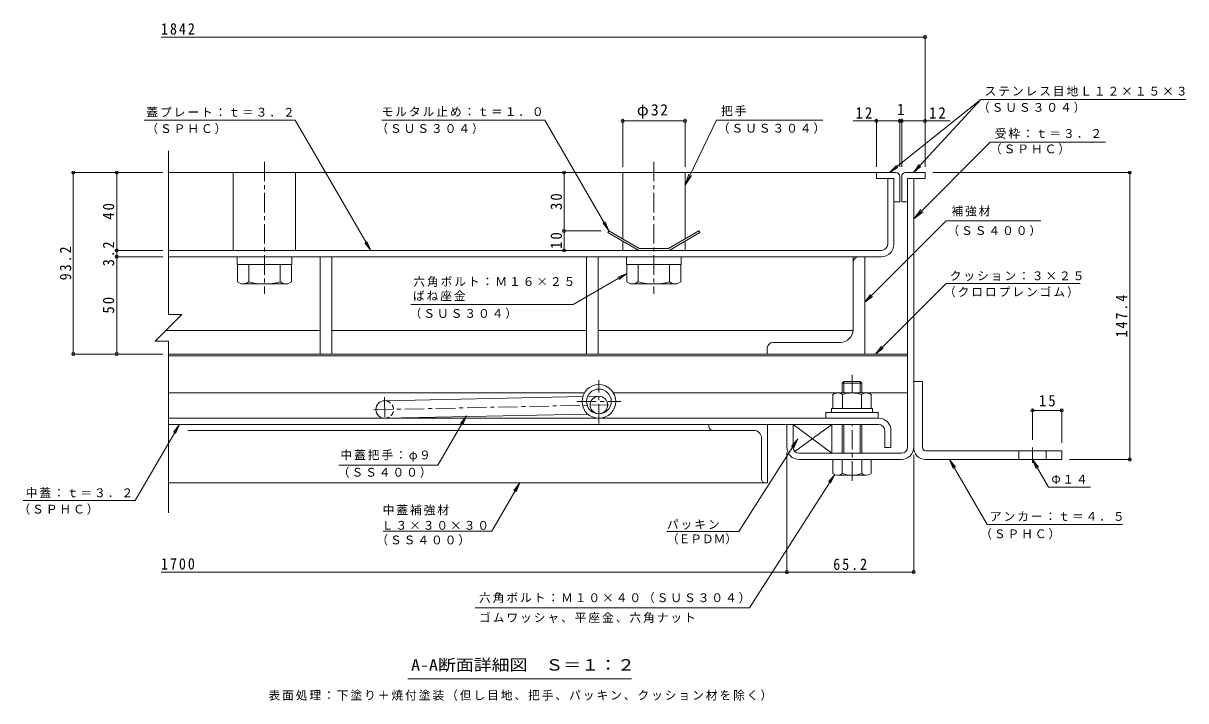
# Model space of a CAD drawing. Units: millimetres on the paper, enlarged 10 times, with parts at other scales. Extents: x -2686 to 2789, y -1962 to 1769.
# Drawn here: x -196 to 2789, y 29 to 1769 of the extents above; entities that cross this region are included whole.
import ezdxf
from ezdxf.enums import TextEntityAlignment as Align

# ---------------------------------------------------------------- set-up
doc = ezdxf.new("R2010")
doc.units = ezdxf.units.MM
doc.header["$LTSCALE"] = 10
doc.header["$PDMODE"] = 32
doc.header["$PDSIZE"] = 8
doc.linetypes.add('CHAIN1', pattern=[8, 5, -1, 1, -1])
doc.linetypes.add('DASHED1', pattern=[1.8, 1.2, -0.6])
for name, color, linetype, lineweight in [('D-1', 2, 'Continuous', 9), ('D-2', 3, 'Continuous', 9), ('D-3', 4, 'Continuous', 9), ('D-5', 7, 'Continuous', 9), ('D-6', 6, 'Continuous', 9), ('D-7', 5, 'Continuous', 5), ('D-8', 5, 'Continuous', 5), ('D-9', 134, 'Continuous', 5), ('D-A', 3, 'Continuous', 9), ('D-B', 6, 'Continuous', 9), ('D-C', 2, 'Continuous', 9), ('D-E', 3, 'Continuous', 9), ('D-F', 7, 'Continuous', 9)]:
    doc.layers.add(name, color=color, linetype=linetype, lineweight=lineweight)
doc.styles.add('ＭＳ ゴシック', font='')
doc.styles.get('ＭＳ ゴシック').set_extended_font_data('MS Gothic')

msp = doc.modelspace()

# ---------------------------------------------------------------- linework, layer by layer
at = {"layer": 'D-1'}
for p, q in [((2074.84, 680.24), (2074.84, 1370.24)), ((2090.84, 1370.24), (2074.84, 1370.24)), ((2090.84, 680.24), (2090.84, 1370.24)), ((1780.84, 680.24), (1780.84, 738.24)), ((2058.84, 664.24), (1796.84, 664.24)), ((1796.84, 648.24), (1907.34, 648.24)), ((2058.84, 648.24), (1957.34, 648.24))]:
    msp.add_line(p, q, dxfattribs=at)
msp.add_lwpolyline([(1764.84, 680.24), (1764.84, 738.24), (1780.84, 738.24)], dxfattribs=at)
for centre, radius, start, end in [((1796.84, 680.24), 32, 180, 270), ((1796.84, 680.24), 16, 180, 270), ((2058.84, 680.24), 16, 270, 0), ((2058.84, 680.24), 32, 270, 0)]:
    msp.add_arc(centre, radius, start, end, dxfattribs=at)
at = {"layer": 'D-2'}
for p, q in [((2023.84, 1201.24), (2023.84, 1370.24)), ((2039.84, 1370.24), (2023.84, 1370.24)), ((2039.84, 1201.24), (2039.84, 1370.24)), ((2007.84, 1185.24), (177.22, 1185.24)), ((177.22, 1169.24), (2007.84, 1169.24))]:
    msp.add_line(p, q, dxfattribs=at)
at = {"layer": 'D-2', "linetype": 'CHAIN1'}
for p, q in [((1282.34, 740.75), (1282.34, 851.73)), ((1225.59, 797.49), (1339.08, 797.49))]:
    msp.add_line(p, q, dxfattribs=at)
at = {"layer": 'D-2'}
for radius in [43.25, 31.75]:
    msp.add_circle((1282.34, 797.49), radius, dxfattribs=at)
for radius in [32, 16]:
    msp.add_arc((2007.84, 1201.24), radius, 270, 0, dxfattribs=at)
at = {"layer": 'D-3'}
for p, q in [((1994.84, 1385.24), (177.22, 1385.24)), ((1994.84, 1385.24), (1994.84, 1370.24)), ((2044.84, 1385.24), (1994.84, 1385.24)), ((2054.84, 1375.24), (2054.84, 1310.24)), ((2059.84, 1375.24), (2059.84, 1310.24)), ((2069.84, 1385.24), (2119.84, 1385.24)), ((2119.84, 1385.24), (2119.84, 1370.24)), ((1994.84, 1370.24), (2039.84, 1370.24)), ((2039.84, 1370.24), (2039.84, 1310.24)), ((2119.84, 1370.24), (2074.84, 1370.24)), ((2074.84, 1310.24), (2074.84, 1370.24)), ((2039.84, 1310.24), (2054.84, 1310.24)), ((2074.84, 1310.24), (2059.84, 1310.24)), ((1308.14, 1235.24), (1305.64, 1230.91)), ((1305.64, 1230.91), (1384.74, 1185.24)), ((1308.14, 1235.24), (1386.08, 1190.24)), ((1539.03, 1235.24), (1461.09, 1190.24)), ((1541.53, 1230.91), (1462.43, 1185.24)), ((1539.03, 1235.24), (1541.53, 1230.91)), ((1384.74, 1185.24), (1462.43, 1185.24)), ((1461.09, 1190.24), (1386.08, 1190.24))]:
    msp.add_line(p, q, dxfattribs=at)
for centre, start, end in [((2044.84, 1375.24), 0, 90), ((2069.84, 1375.24), 90, 180)]:
    msp.add_arc(centre, 10, start, end, dxfattribs=at)
at = {"layer": 'D-5'}
for p, q in [((2263.38, 1572.64), (2028.74, 1385.24)), ((2263.38, 1572.64), (2089.87, 1385.24)), ((2263.38, 1572.64), (2789.23, 1572.64)), ((115, 1519.99), (502.18, 1519.99)), ((696.47, 1185.24), (502.18, 1519.99)), ((724.81, 1519.99), (1143.74, 1519.99)), ((1584, 1519.99), (1503.59, 1352.9)), ((1857.25, 1519.99), (1584, 1519.99)), ((2287.23, 1463.28), (2090.84, 1266.21)), ((2287.23, 1463.28), (2583.57, 1463.28)), ((2028.75, 1385.24), (2046.08, 1403.26)), ((2089.87, 1385.24), (2104.31, 1405.64)), ((1503.59, 1352.9), (1512.96, 1381.4)), ((1503.59, 1352.9), (1520.01, 1378.01)), ((2028.75, 1385.24), (2050.15, 1398.16)), ((2089.87, 1385.24), (2109.1, 1401.21)), ((2090.84, 1266.21), (2109.06, 1290.04)), ((2090.84, 1266.21), (2114.6, 1284.51)), ((1308.14, 1235.24), (1298.58, 1258.34)), ((2417.33, 1260.99), (2173.78, 1260.99)), ((696.47, 1185.24), (681.21, 1205.04)), ((696.47, 1185.24), (686.85, 1208.32)), ((1354.09, 1125.75), (1330.99, 1116.18)), ((2173.78, 1100.23), (1992.79, 919.24)), ((2173.78, 1100.23), (2518.32, 1100.23)), ((1216.27, 1046.18), (799.28, 1046.18)), ((1964.84, 1052.05), (1984.67, 1067.27)), ((1992.79, 919.24), (2008.01, 939.08)), ((1992.79, 919.24), (2012.62, 934.46)), ((942.35, 760.89), (927.08, 741.09)), ((942.35, 760.89), (932.73, 737.81)), ((205, 738.24), (195.38, 715.16)), ((1641.6, 463.12), (1793.32, 701.22)), ((1793.32, 701.22), (1777.25, 682.07)), ((1793.32, 701.22), (1782.76, 678.56)), ((2182.75, 648.24), (2192.32, 625.14)), ((2182.75, 648.24), (2197.97, 628.4)), ((2182.75, 648.24), (2279.16, 481.25)), ((2395.84, 648.24), (2405.4, 625.14)), ((2395.84, 648.24), (2411.06, 628.4)), ((2395.84, 648.24), (2436.95, 577.03)), ((1669.38, 267.11), (1887.79, 609.86)), ((1887.79, 609.86), (1871.72, 590.71)), ((1887.79, 609.86), (1877.22, 587.21)), ((1007.63, 464.29), (1079.58, 588.24)), ((1079.58, 588.24), (1064.31, 568.44)), ((1079.58, 588.24), (1069.96, 565.16)), ((2436.95, 577.03), (2545, 577.03)), ((2279.16, 481.25), (2626.6, 481.25)), ((728.42, 464.29), (1007.63, 464.29)), ((1457.03, 463.12), (1641.6, 463.12)), ((964.5, 267.11), (1669.38, 267.11)), ((1366.35, 84.9), (791.35, 84.9))]:
    msp.add_line(p, q, dxfattribs=at)
for points in [[(1143.74, 1519.99), (1308.14, 1235.24), (1292.92, 1255.07)], [(2173.78, 1260.99), (1964.84, 1052.05), (1980.06, 1071.89)], [(1216.27, 1046.18), (1354.09, 1125.75), (1334.25, 1110.53)], [(614.95, 633.97), (868.68, 633.97), (942.35, 760.89)], [(-195.8, 543.43), (91.93, 543.43), (205, 738.24), (189.74, 718.44)]]:
    msp.add_lwpolyline(points, dxfattribs=at)
at = {"layer": 'D-6'}
for p, q in [((2074.84, 1279.23), (2074.84, 1264.23)), ((177.22, 919.24), (2074.84, 919.24)), ((177.22, 914.24), (2074.84, 914.24)), ((1244.96, 819.24), (177.22, 819.24)), ((731.87, 799.23), (1240.9, 809.88)), ((1253.21, 810.13), (1281.87, 810.73)), ((1319.72, 819.24), (1889.84, 819.24)), ((1974.84, 819.24), (2074.84, 819.24)), ((732.81, 754.24), (1253.64, 765.13)), ((1282.34, 765.73), (1282.81, 765.74)), ((1780.84, 738.24), (1780.84, 680.24)), ((1785.35, 669.09), (1880.84, 738.24))]:
    msp.add_line(p, q, dxfattribs=at)
at = {"layer": 'D-6', "linetype": 'CHAIN1'}
for p, q in [((731.68, 808.24), (732.93, 748.36)), ((703.82, 776.14), (1307.62, 788.77))]:
    msp.add_line(p, q, dxfattribs=at)
at = {"layer": 'D-6'}
msp.add_lwpolyline([(1796.84, 664.24), (1880.84, 664.24), (1880.84, 738.24), (1780.84, 738.24), (1880.84, 664.24)], dxfattribs=at)
msp.add_circle((1282.34, 788.24), 22.5, dxfattribs=at)
msp.add_arc((732.34, 776.74), 22.5, 90, 270, dxfattribs=at)
at = {"layer": 'D-6', "linetype": 'DASHED1'}
msp.add_arc((732.34, 776.74), 22.5, 270, 90, dxfattribs=at)
at = {"layer": 'D-7', "linetype": 'CHAIN1'}
for p, q in [((1932.34, 819.24), (1932.34, 865.9)), ((1932.34, 593.85), (1932.34, 738.24))]:
    msp.add_line(p, q, dxfattribs=at)
at = {"layer": 'D-7'}
for p, q in [((1911.4, 848.24), (1907.34, 844.18)), ((1957.34, 844.18), (1907.34, 844.18)), ((1907.34, 819.24), (1907.34, 844.18)), ((1953.28, 848.24), (1911.4, 848.24)), ((1911.4, 819.24), (1911.4, 848.24)), ((1953.28, 848.24), (1957.34, 844.18)), ((1953.28, 819.24), (1953.28, 848.24)), ((1957.34, 844.18), (1957.34, 820.74)), ((1957.34, 844.18), (1957.34, 819.24)), ((1907.34, 738.24), (1907.34, 664.24)), ((1911.4, 664.24), (1911.4, 738.24)), ((1953.28, 664.24), (1953.28, 738.24)), ((1957.34, 738.24), (1957.34, 664.24)), ((1981.34, 648.24), (1883.34, 648.24)), ((1883.34, 612.71), (1883.34, 648.24)), ((1907.34, 648.24), (1907.34, 612.71)), ((1957.34, 648.24), (1957.34, 612.71)), ((1981.34, 612.71), (1981.34, 648.24)), ((1969.34, 608.24), (1895.34, 608.24))]:
    msp.add_line(p, q, dxfattribs=at)
at = {"layer": 'D-7', "color": 2, "lineweight": 9}
for p, q in [((1883.26, 815.44), (1889.84, 819.24)), ((1883.26, 815.44), (1883.26, 779.24)), ((1974.84, 819.24), (1889.84, 819.24)), ((1907.8, 815.44), (1907.8, 779.24)), ((1956.87, 815.44), (1956.87, 779.24))]:
    msp.add_line(p, q, dxfattribs=at)
at = {"layer": 'D-7', "color": 6, "lineweight": 9}
for p, q in [((1879.84, 779.24), (1879.84, 769.24)), ((1879.84, 769.24), (1984.84, 769.24))]:
    msp.add_line(p, q, dxfattribs=at)
at = {"layer": 'D-7', "color": 134}
for p, q in [((1864.84, 769.24), (1864.84, 754.24)), ((1864.84, 769.24), (1999.84, 769.24)), ((1864.84, 754.24), (1999.84, 754.24)), ((1999.84, 769.24), (1999.84, 754.24))]:
    msp.add_line(p, q, dxfattribs=at)
at = {"layer": 'D-7', "color": 2, "lineweight": 9}
msp.add_lwpolyline([(1974.84, 819.24), (1981.41, 815.44), (1981.41, 779.24), (1883.26, 779.24)], dxfattribs=at)
at = {"layer": 'D-7', "color": 6, "lineweight": 9}
msp.add_lwpolyline([(1879.84, 779.24), (1984.84, 779.24), (1984.84, 769.24)], dxfattribs=at)
at = {"layer": 'D-7', "color": 2, "lineweight": 9}
for centre, radius, start, end in [((1897.74, 790.36), 28.97, 94.38438, 120), ((1894.76, 795.04), 24.21, 57.42749, 88.18784), ((1932.34, 738.03), 81.2, 72.41188, 107.5881), ((1969.91, 795.04), 24.21, 91.81215, 122.57249), ((1966.93, 790.36), 28.97, 59.99998, 85.6156)]:
    msp.add_arc(centre, radius, start, end, dxfattribs=at)
at = {"layer": 'D-7'}
for centre, radius, start, end in [((1895.34, 626.57), 18.33, 229.1022, 310.89809), ((1932.34, 680.32), 72.08, 249.70546, 290.29454), ((1969.34, 626.57), 18.33, 229.10191, 310.8978)]:
    msp.add_arc(centre, radius, start, end, dxfattribs=at)
at = {"layer": 'D-8'}
for p, q in [((1964.84, 1169.24), (177.22, 1169.24)), ((1964.84, 919.24), (1964.84, 1169.24)), ((177.22, 919.24), (1964.84, 919.24))]:
    msp.add_line(p, q, dxfattribs=at)
at = {"layer": 'D-9'}
for p, q in [((1964.83, 919.24), (1964.83, 1169.24)), ((354.09, 1149.24), (354.09, 1104.73)), ((383.59, 1104.73), (383.59, 1149.24)), ((463.59, 1104.73), (463.59, 1149.24)), ((493.09, 1149.24), (493.09, 1104.87)), ((1354.09, 1149.24), (1354.09, 1104.87)), ((1383.59, 1104.73), (1383.59, 1149.24)), ((1463.59, 1104.73), (1463.59, 1149.24)), ((1493.09, 1149.24), (1493.09, 1104.73)), ((1934.83, 1154.24), (1934.83, 981.74)), ((363.59, 1099.24), (354.09, 1104.73)), ((483.54, 1099.36), (493.09, 1104.87)), ((1363.63, 1099.36), (1354.09, 1104.87)), ((1483.59, 1099.24), (1493.09, 1104.73)), ((363.59, 1099.24), (483.34, 1099.24)), ((1483.59, 1099.24), (1363.84, 1099.24)), ((1714.83, 934.24), (1714.83, 919.24)), ((1902.33, 949.24), (1729.83, 949.24)), ((1714.83, 919.24), (1964.83, 919.24))]:
    msp.add_line(p, q, dxfattribs=at)
for centre, radius, start, end in [((1949.83, 1154.24), 15, 90, 180), ((364.88, 1133.75), 34.53, 267.86055, 302.81094), ((423.59, 1247.84), 148.6, 254.38446, 285.61554), ((482.3, 1133.75), 34.53, 237.18906, 272.13945), ((1364.87, 1133.75), 34.53, 267.86055, 302.81094), ((1423.58, 1247.84), 148.6, 254.38446, 285.61554), ((1482.3, 1133.75), 34.53, 237.18906, 272.13945), ((1902.33, 981.74), 32.5, 270, 0), ((1729.83, 934.24), 15, 90, 180)]:
    msp.add_arc(centre, radius, start, end, dxfattribs=at)
at = {"layer": 'D-A'}
for p, q in [((2000.34, 754.24), (177.22, 754.24)), ((177.22, 738.24), (2000.34, 738.24)), ((2016.34, 722.24), (2016.34, 679.24)), ((2032.34, 722.24), (2032.34, 679.24)), ((2016.34, 679.24), (2032.34, 679.24))]:
    msp.add_line(p, q, dxfattribs=at)
for radius in [32, 16]:
    msp.add_arc((2000.34, 722.24), radius, 0, 90, dxfattribs=at)
at = {"layer": 'D-B', "color": 4}
for p, q in [((177.22, 1169.24), (566.5, 1169.24)), ((566.5, 1169.24), (566.5, 979.24)), ((596.5, 979.24), (596.5, 1169.24)), ((1250.67, 1169.24), (596.5, 1169.24)), ((1250.67, 979.24), (1250.67, 1169.24)), ((1280.67, 1169.24), (1280.67, 979.24)), ((1934.83, 1169.24), (1280.67, 1169.24)), ((1934.83, 979.24), (1934.83, 1169.24)), ((169.72, 979.24), (566.5, 979.24)), ((1250.67, 979.24), (596.5, 979.24)), ((1280.67, 979.24), (1934.83, 979.24))]:
    msp.add_line(p, q, dxfattribs=at)
at = {"layer": 'D-B'}
for p, q in [((1564.84, 738.24), (227.15, 738.24)), ((1574.84, 723.24), (227.15, 723.24)), ((1564.84, 738.24), (1714.84, 738.24)), ((1564.84, 733.24), (1564.84, 738.24)), ((1574.84, 723.24), (1679.84, 723.24)), ((1714.84, 738.24), (1714.84, 588.24)), ((1699.84, 598.24), (1699.84, 703.24)), ((1709.84, 588.24), (177.22, 588.24)), ((1709.84, 588.24), (1714.84, 588.24))]:
    msp.add_line(p, q, dxfattribs=at)
for centre, radius, start, end in [((1574.84, 733.24), 10, 180, 270), ((1679.84, 703.24), 20, 0, 90), ((1709.84, 598.24), 10, 180, 270)]:
    msp.add_arc(centre, radius, start, end, dxfattribs=at)
at = {"layer": 'D-C', "linetype": 'CHAIN1'}
for p, q in [((423.59, 1412.92), (423.59, 1073.61)), ((1423.59, 1412.92), (1423.59, 1073.61))]:
    msp.add_line(p, q, dxfattribs=at)
at = {"layer": 'D-C'}
for p, q in [((503.59, 1385.24), (343.59, 1385.24)), ((343.59, 1185.24), (343.59, 1385.24)), ((503.59, 1185.24), (503.59, 1385.24)), ((1343.59, 1385.24), (1503.59, 1385.24)), ((1343.59, 1214.78), (1343.59, 1385.24)), ((1503.59, 1214.78), (1503.59, 1385.24)), ((1343.59, 1185.24), (1343.59, 1209)), ((1503.59, 1185.24), (1503.59, 1209.01)), ((343.59, 1185.24), (503.59, 1185.24)), ((566.5, 1169.24), (596.5, 1169.24)), ((596.5, 1169.24), (596.5, 919.24)), ((1280.67, 1169.24), (1250.67, 1169.24)), ((1250.67, 1169.24), (1250.67, 919.24)), ((1503.59, 1185.24), (1343.59, 1185.24))]:
    msp.add_line(p, q, dxfattribs=at)
at = {"layer": 'D-C', "color": 134, "lineweight": 5}
for p, q in [((493.59, 1169.24), (353.59, 1169.24)), ((353.59, 1169.24), (353.59, 1149.24)), ((1353.58, 1169.24), (1493.58, 1169.24)), ((1493.58, 1169.24), (1493.58, 1149.24))]:
    msp.add_line(p, q, dxfattribs=at)
for points in [[(493.59, 1169.24), (493.59, 1149.24), (353.59, 1149.24)], [(1353.58, 1169.24), (1353.58, 1149.24), (1493.58, 1149.24)]]:
    msp.add_lwpolyline(points, dxfattribs=at)
at = {"layer": 'D-C'}
for points in [[(596.5, 919.24), (566.5, 919.24), (566.5, 1169.24)], [(1250.67, 919.24), (1280.67, 919.24), (1280.67, 1169.24)]]:
    msp.add_lwpolyline(points, dxfattribs=at)
at = {"layer": 'D-E'}
for p, q in [((2090.84, 848.24), (2090.84, 680.24)), ((2090.84, 848.24), (2113.34, 848.24)), ((2113.34, 678.24), (2113.34, 848.24)), ((2120.84, 670.74), (2470.84, 670.74)), ((2360.84, 648.24), (2360.84, 670.74)), ((2430.84, 648.24), (2430.84, 670.74)), ((2470.84, 670.74), (2470.84, 648.24)), ((2470.84, 648.24), (2120.84, 648.24))]:
    msp.add_line(p, q, dxfattribs=at)
at = {"layer": 'D-E', "linetype": 'CHAIN1'}
msp.add_line((2395.84, 639.5), (2395.84, 678.95), dxfattribs=at)
at = {"layer": 'D-E'}
for radius, start in [(30, 176.17647), (7.5, 180.00027)]:
    msp.add_arc((2120.84, 678.24), radius, start, 270, dxfattribs=at)
at = {"layer": 'D-F'}
for p, q in [((2119.84, 1733.22), (157.93, 1733.22)), ((2119.84, 1400.24), (2119.84, 1738.22)), ((1343.59, 1400.24), (1343.59, 1522.86)), ((1503.59, 1400.24), (1503.59, 1522.86)), ((1994.84, 1400.24), (1994.84, 1522.86)), ((2054.84, 1400.24), (2054.84, 1522.86)), ((2059.84, 1400.24), (2059.84, 1522.86)), ((1343.59, 1517.86), (1503.59, 1517.86)), ((1935.27, 1517.86), (2054.84, 1517.86)), ((2054.84, 1517.86), (2059.84, 1517.86)), ((2059.84, 1517.86), (2184.19, 1517.86)), ((177.22, 1441), (177.22, 1021.15)), ((162.22, 1385.24), (-70.33, 1385.24)), ((-67.33, 919.24), (-67.33, 1385.24)), ((44.11, 1185.24), (44.11, 1385.24)), ((1192.88, 1235.24), (1192.88, 1385.24)), ((2648.46, 1385.24), (2139.84, 1385.24)), ((2645.46, 648.24), (2645.46, 1385.24)), ((1189.88, 1235.24), (1288.14, 1235.24)), ((1192.88, 1185.24), (1192.88, 1235.24)), ((162.22, 1185.24), (39.11, 1185.24)), ((162.22, 1169.24), (39.11, 1169.24)), ((44.11, 1169.24), (44.11, 1185.24)), ((44.11, 919.24), (44.11, 1169.24)), ((177.22, 952.33), (142.81, 952.33)), ((177.22, 952.33), (177.22, 511.7)), ((-70.33, 919.24), (162.22, 919.24)), ((2395.84, 777.49), (2395.84, 698.95)), ((2470.84, 777.49), (2470.84, 690.74)), ((2395.84, 774.49), (2470.84, 774.49)), ((1764.83, 665.24), (1764.83, 354.34)), ((2090.84, 356.34), (2090.84, 660.24)), ((2648.46, 648.24), (2490.84, 648.24)), ((1764.83, 359.34), (157.93, 359.34)), ((1764.83, 359.34), (2090.84, 359.34))]:
    msp.add_line(p, q, dxfattribs=at)
msp.add_lwpolyline([(177.22, 1021.15), (211.63, 1021.15), (142.81, 952.33)], dxfattribs=at)
for p in [(2119.84, 1733.22), (1343.59, 1517.86), (1503.59, 1517.86), (1994.84, 1517.86), (2054.84, 1517.86), (2059.84, 1517.86), (2119.84, 1517.86), (-67.33, 1385.24), (44.11, 1385.24), (1192.88, 1385.24), (2645.46, 1385.24), (1192.88, 1235.24), (44.11, 1185.24), (44.11, 1169.24), (1192.88, 1185.24), (-67.33, 919.24), (44.11, 919.24), (2395.84, 774.49), (2470.84, 774.49), (2645.46, 648.24), (1764.83, 359.34), (2090.84, 359.34)]:
    msp.add_point(p, dxfattribs=at)

# ---------------------------------------------------------------- texts
at = {"layer": 'D-5', "style": 'ＭＳ ゴシック'}
msp.add_text('（ＥＰＤＭ）', height=21.99, dxfattribs=at).set_placement((1457.03, 426.55), align=Align.BOTTOM_LEFT)
at = {"layer": 'D-5', "color": 2, "style": 'ＭＳ ゴシック', "width": 1.15}
msp.add_text('A-A断面詳細図\u3000Ｓ＝１：２', height=29.33, dxfattribs=at).set_placement((800.1, 97.4), align=Align.BOTTOM_LEFT)
at = {"layer": 'D-5', "char_height": 21.99, "attachment_point": 7, "style": 'ＭＳ ゴシック'}
for s, insert in [('\\T1.17;ステンレス目地Ｌ１２×１５×３', (2272.58, 1580.81)), ('\\T1.17;蓋プレート：ｔ＝３．２', (120.33, 1527.54)), ('\\T1.17;モルタル止め：ｔ＝１．０', (724.41, 1529)), ('\\T1.17;把手', (1596.09, 1529.83)), ('\\T1.17;（ＳＵＳ３０４）', (2255.74, 1538.37)), ('\\T1.17;（ＳＰＨＣ）', (120.33, 1483.87)), ('\\T1.17;（ＳＵＳ３０４）', (710.85, 1484.09)), ('\\T1.17;（ＳＵＳ３０４）', (1587.68, 1484.93)), ('\\T1.17;受枠：ｔ＝３．２', (2298.73, 1471.84)), ('\\T1.17;（ＳＰＨＣ）', (2286.57, 1431.69)), ('\\T1.17;補強材', (2187.53, 1272.47)), ('\\T1.17;（ＳＳ４００）', (2177.33, 1221.95)), ('\\T1.17;六角ボルト：Ｍ１６×２５', (805.81, 1091.53)), ('\\T1.17;クッション：３×２５', (2183.33, 1106.56)), ('\\T1.17;ばね座金', (804.76, 1054.81)), ('\\T1.17;（クロロプレンゴム）', (2168.51, 1064.46)), ('\\T1.17;（ＳＵＳ３０４）', (796.5, 1009.25)), ('\\T1.17;中蓋把手：φ９', (618.67, 642.86)), ('\\T1.17;（ＳＳ４００）', (612.03, 601.32)), ('\\T1.17;Φ１４', (2444.25, 585.55)), ('\\T1.17;中蓋：ｔ＝３．２', (-189.36, 549.12)), ('\\T1.17;（ＳＰＨＣ）', (-208.04, 506.56)), ('\\T1.17;中蓋補強材', (727.14, 504.79)), ('\\T1.17;アンカー：ｔ＝４．５', (2286.47, 489.77)), ('\\T1.17;Ｌ３×３０×３０', (724.79, 467.6)), ('\\T1.17;パッキン', (1457.03, 467.94)), ('\\T1.17;（ＳＳ４００）', (710.95, 427.46)), ('\\T1.17;（ＳＰＨＣ）', (2261.48, 443.17)), ('\\T1.17;六角ボルト：Ｍ１０×４０（ＳＵＳ３０４）', (974.65, 279.13)), ('\\T1.17;ゴムワッシャ、平座金、六角ナット', (974.65, 228.3)), ('\\T1.17;表面処理：下塗り＋焼付塗装（但し目地、把手、パッキン、クッション材を除く）', (433.85, 28.77))]:
    msp.add_mtext(s, dxfattribs=dict(at, insert=insert))
at = {"layer": 'D-F', "color": 2, "style": 'ＭＳ ゴシック'}
msp.add_text('1', height=29.33, dxfattribs=at).set_placement((2047.34, 1523.86), align=Align.BOTTOM_LEFT)
at = {"layer": 'D-F', "color": 2, "char_height": 29.33, "attachment_point": 7, "style": 'ＭＳ ゴシック'}
for s, insert in [('\\T1.28;\\W0.9;1842', (157.93, 1739.22)), ('\\T1.19;φ32', (1379.84, 1523.86)), ('\\T1.27;\\W0.95;12', (1941.37, 1523.86)), ('\\T1.27;\\W0.95;12', (2130.11, 1523.86)), ('\\T1.27;\\W0.95;15', (2412.09, 784.49)), ('\\T1.28;\\W0.9;1700', (157.93, 365.34)), ('\\T1.28;\\W0.9;65.2', (1884.08, 364.34))]:
    msp.add_mtext(s, dxfattribs=dict(at, insert=insert))
at = {"layer": 'D-F', "color": 2, "char_height": 29.33, "attachment_point": 7, "rotation": 90, "style": 'ＭＳ ゴシック'}
for s, insert in [('\\T1.27;\\W0.95;30', (1187.88, 1288.99)), ('\\T1.27;\\W0.95;40', (38.11, 1263.99)), ('\\T1.27;\\W0.95;10', (1187.88, 1188.99)), ('\\T1.27;\\W0.9;3.2', (38.11, 1144.74)), ('\\T1.28;\\W0.9;93.2', (-72.33, 1108.49)), ('\\T1.27;\\W0.95;50', (38.11, 1022.99)), ('\\T1.28;\\W0.9;147.4', (2639.46, 961.74))]:
    msp.add_mtext(s, dxfattribs=dict(at, insert=insert))

doc.saveas('drawing.dxf')
